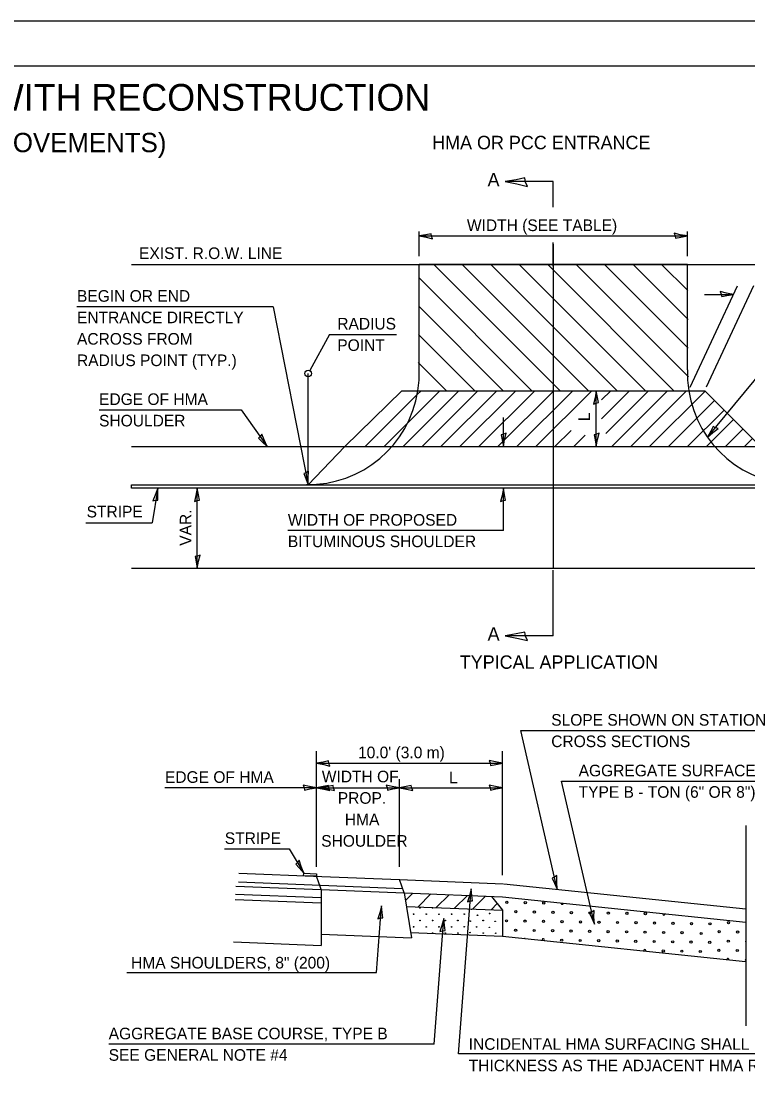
# Model space of a CAD drawing. Extents: x 99425 to 100785, y 98735 to 99188.
# Drawn here: x 100391.3 to 100553.9, y 98951.1 to 99187.9 of the extents above; entities that cross this region are included whole.
import ezdxf

# ---------------------------------------------------------------- set-up
doc = ezdxf.new("R2010")
doc.units = 0
for name, color, linetype in [('Level 2', 7, 'Continuous'), ('Level 27', 7, 'Continuous'), ('Level 46', 7, 'Continuous'), ('Level 47', 7, 'Continuous'), ('Level 54', 7, 'Continuous'), ('Level 55', 7, 'Continuous'), ('Level 6', 7, 'Continuous'), ('Level 9', 7, 'Continuous'), ('Sheets_50 Reference Boundary', 7, 'Continuous'), ('Sheets_General Details', 7, 'Continuous'), ('Sheets_Printer Plotting Border', 7, 'Continuous')]:
    doc.layers.add(name, color=color, linetype=linetype)

msp = doc.modelspace()

# ---------------------------------------------------------------- linework, layer by layer
at = {"layer": 'Level 2'}
for p, q in [((100510.36, 99138.01), (100510.36, 99065.45)), ((100606.62, 99065.45), (100416.01, 99065.45))]:
    msp.add_line(p, q, dxfattribs=at)
at = {"layer": 'Level 27'}
for p, q in [((100439.34, 98994.38), (100458.44, 98993.62)), ((100439.27, 98992.59), (100458.44, 98991.83)), ((100439.22, 98991.39), (100458.44, 98990.63)), ((100458.44, 98983.65), (100458.44, 98981.15)), ((100438.84, 98981.93), (100458.44, 98981.15))]:
    msp.add_line(p, q, dxfattribs=at)
for centre, start, end in [((100455.54, 99109.04), 269.0392, 351.1081), ((100565.19, 99109.04), 188.8919, 270.9608)]:
    msp.add_arc(centre, 24.84, start, end, dxfattribs=at)
at = {"layer": 'Level 46'}
for p, q in [((100416.01, 99092.7), (100608.16, 99092.7)), ((100440.01, 98997.28), (100458.56, 98996.54)), ((100458.44, 98993.62), (100457.38, 98996.59)), ((100458.56, 98996.54), (100475.94, 98995.85)), ((100439.93, 98995.34), (100476.64, 98993.88)), ((100477, 98992.88), (100475.94, 98995.85)), ((100458.44, 98993.62), (100458.44, 98983.65)), ((100458.44, 98993.62), (100477, 98992.88)), ((100477, 98992.88), (100478.63, 98982.85)), ((100458.44, 98983.65), (100478.63, 98982.85))]:
    msp.add_line(p, q, dxfattribs=at)
at = {"layer": 'Level 47'}
for p, q in [((100480.36, 99109.87), (100480.36, 99133.45)), ((100540.36, 99133.45), (100480.36, 99133.45)), ((100540.36, 99109.87), (100540.36, 99133.45)), ((100476.48, 99105.2), (100463.76, 99092.7)), ((100476.48, 99105.2), (100544.25, 99105.2)), ((100544.25, 99105.2), (100556.68, 99092.7)), ((100455.54, 99084.15), (100463.76, 99092.7)), ((100475.94, 98995.85), (100499.13, 98994.92)), ((100499.32, 98994.92), (100553.46, 98989.29)), ((100477, 98992.88), (100499.01, 98992.01)), ((100496.55, 98992.1), (100499, 98989.01)), ((100499.01, 98992.01), (100553.46, 98986.35)), ((100477.49, 98989.87), (100499, 98989.01)), ((100499, 98989.01), (100499, 98983.18)), ((100478.45, 98983.99), (100499, 98983.18)), ((100499, 98983.18), (100553.32, 98977.53))]:
    msp.add_line(p, q, dxfattribs=at)
for centre, start, end in [((100455.54, 99109.04), 351.1081, 1.8985), ((100565.19, 99109.04), 178.1015, 188.8919)]:
    msp.add_arc(centre, 24.84, start, end, dxfattribs=at)
at = {"layer": 'Level 54'}
for p, q in [((100511.9, 99105.2), (100483.65, 99133.45)), ((100518.26, 99105.2), (100490.01, 99133.45)), ((100524.63, 99105.2), (100496.38, 99133.45)), ((100530.99, 99105.2), (100502.74, 99133.45)), ((100537.35, 99105.2), (100509.11, 99133.45)), ((100540.62, 99108.31), (100515.47, 99133.45)), ((100540.55, 99114.73), (100521.83, 99133.45)), ((100540.49, 99121.16), (100528.2, 99133.45)), ((100540.42, 99127.59), (100534.56, 99133.45)), ((100505.53, 99105.2), (100480.33, 99130.41)), ((100499.17, 99105.2), (100480.27, 99124.11)), ((100492.81, 99105.2), (100480.21, 99117.81)), ((100486.44, 99105.2), (100480.14, 99111.51)), ((100468.27, 99092.7), (100479.91, 99104.35)), ((100472.51, 99092.7), (100485.01, 99105.2)), ((100476.75, 99092.7), (100489.26, 99105.2)), ((100479.9, 99104.33), (100480.77, 99105.2)), ((100480.08, 99105.2), (100480.08, 99105.2)), ((100481, 99092.7), (100493.5, 99105.2)), ((100485.24, 99092.7), (100497.74, 99105.2)), ((100489.48, 99092.7), (100501.98, 99105.2)), ((100493.73, 99092.7), (100506.23, 99105.2)), ((100497.97, 99092.7), (100510.47, 99105.2)), ((100502.21, 99092.7), (100514.71, 99105.2)), ((100506.45, 99092.7), (100518.96, 99105.2)), ((100521.11, 99098.88), (100527.44, 99105.2)), ((100521.14, 99103.15), (100523.2, 99105.2)), ((100522.08, 99095.6), (100531.68, 99105.2)), ((100523.42, 99092.7), (100535.92, 99105.2)), ((100527.67, 99092.7), (100540.17, 99105.2)), ((100531.91, 99092.7), (100544.33, 99105.12)), ((100536.15, 99092.7), (100546.44, 99103)), ((100540.39, 99092.7), (100548.56, 99100.87)), ((100544.64, 99092.7), (100550.67, 99098.74)), ((100510.7, 99092.7), (100514.32, 99096.32)), ((100548.88, 99092.7), (100552.79, 99096.62)), ((100514.94, 99092.7), (100517.48, 99095.25)), ((100553.12, 99092.7), (100554.91, 99094.49)), ((100477.28, 98991.17), (100478.91, 98992.81)), ((100480.11, 98989.76), (100482.99, 98992.65)), ((100484.19, 98989.6), (100487.07, 98992.48)), ((100488.27, 98989.44), (100491.15, 98992.32)), ((100492.35, 98989.28), (100495.23, 98992.16)), ((100496.43, 98989.11), (100497.82, 98990.5))]:
    msp.add_line(p, q, dxfattribs=at)
for centre, radius in [((100480.53, 98989.53), 0.0625), ((100483.36, 98989.53), 0.0625), ((100492.08, 98989.2), 0.0625), ((100499.96, 98990.77), 0.247), ((100504.09, 98990.7), 0.247), ((100508.23, 98990.64), 0.247), ((100479.11, 98988.12), 0.0625), ((100481.94, 98988.12), 0.0625), ((100484.78, 98988.11), 0.0625), ((100487.6, 98988.12), 0.0625), ((100490.43, 98988.12), 0.0625), ((100493.4, 98987.88), 0.0625), ((100496.11, 98988.27), 0.0625), ((100499.9, 98986.63), 0.247), ((100501.99, 98988.67), 0.247), ((100506.13, 98988.6), 0.247), ((100510.27, 98988.54), 0.247), ((100514.41, 98988.48), 0.247), ((100518.54, 98988.42), 0.247), ((100522.68, 98988.36), 0.247), ((100526.82, 98988.3), 0.247), ((100530.95, 98988.23), 0.247), ((100479.11, 98985.29), 0.0625), ((100480.54, 98986.71), 0.0625), ((100481.94, 98985.28), 0.0625), ((100483.35, 98986.71), 0.0625), ((100484.78, 98985.29), 0.0625), ((100486.18, 98986.71), 0.0625), ((100487.61, 98985.28), 0.0625), ((100489.01, 98986.71), 0.0625), ((100490.43, 98985.3), 0.0625), ((100491.78, 98986.56), 0.0625), ((100493.19, 98985.27), 0.0625), ((100494.67, 98986.71), 0.0625), ((100496.06, 98985.17), 0.0625), ((100497.35, 98986.52), 0.0625), ((100501.93, 98984.53), 0.247), ((100504.03, 98986.57), 0.247), ((100506.07, 98984.47), 0.247), ((100508.17, 98986.51), 0.247), ((100510.21, 98984.41), 0.247), ((100512.31, 98986.44), 0.247), ((100514.34, 98984.34), 0.247), ((100516.44, 98986.38), 0.247), ((100518.48, 98984.28), 0.247), ((100520.58, 98986.32), 0.247), ((100524.72, 98986.26), 0.247), ((100528.86, 98986.2), 0.247), ((100532.99, 98986.13), 0.247), ((100537.13, 98986.07), 0.247), ((100541.27, 98986.01), 0.247), ((100545.4, 98985.95), 0.247), ((100549.55, 98986.23), 0.247), ((100483.36, 98983.87), 0.0625), ((100486.18, 98983.87), 0.0625), ((100489.02, 98983.88), 0.0625), ((100491.72, 98984), 0.0625), ((100494.68, 98983.88), 0.0625), ((100497.47, 98983.85), 0.0625), ((100512.24, 98982.31), 0.247), ((100516.38, 98982.24), 0.247), ((100520.52, 98982.18), 0.247), ((100522.62, 98984.22), 0.247), ((100524.66, 98982.12), 0.247), ((100526.76, 98984.16), 0.247), ((100528.79, 98982.06), 0.247), ((100530.89, 98984.1), 0.247), ((100532.93, 98982), 0.247), ((100535.03, 98984.03), 0.247), ((100537.07, 98981.94), 0.247), ((100539.17, 98983.97), 0.247), ((100541.15, 98981.88), 0.247), ((100543.43, 98983.8), 0.247), ((100547.45, 98984.19), 0.247), ((100549.49, 98982.09), 0.247), ((100551.58, 98984.13), 0.247), ((100534.97, 98979.9), 0.247), ((100539.11, 98979.84), 0.247), ((100543.24, 98979.77), 0.247), ((100545.34, 98981.81), 0.247), ((100547.39, 98980.05), 0.247), ((100551.52, 98979.99), 0.247)]:
    msp.add_circle(centre, radius, dxfattribs=at)
for centre, start, end in [((100512.37, 98990.58), 165.446, 2.69), ((100535.09, 98988.17), 154.0932, 14.0428), ((100553.68, 98986.17), 159.0672, 199.2203), ((100503.97, 98982.43), 63.6415, 104.4957), ((100508.11, 98982.37), 321.0149, 207.1223), ((100553.62, 98982.03), 159.0672, 199.2203), ((100530.83, 98979.96), 333.4124, 194.7248), ((100549.42, 98977.96), 350.6475, 177.4991), ((100553.56, 98977.89), 159.0672, 199.2203)]:
    msp.add_arc(centre, 0.247, start, end, dxfattribs=at)
at = {"layer": 'Level 55'}
for p, q in [((100510.36, 99151.96), (100499.56, 99151.96)), ((100510.36, 99146.23), (100510.36, 99151.96)), ((100480.35, 99135.32), (100480.35, 99140.81)), ((100540.36, 99135.32), (100540.36, 99140.81)), ((100480.35, 99139.81), (100540.36, 99139.81)), ((100510.36, 99133.08), (100510.36, 99138.33)), ((100541.01, 99105.96), (100551.58, 99128.63)), ((100544.16, 99126.74), (100550.7, 99126.74)), ((100544.65, 99106.05), (100555.21, 99128.72)), ((100447.72, 99123.99), (100403.82, 99123.99)), ((100447.72, 99123.99), (100455.54, 99084.15)), ((100460.27, 99117.79), (100455.9, 99109.7)), ((100460.27, 99117.79), (100475.29, 99117.79)), ((100544.83, 99094.82), (100563.44, 99117.29)), ((100455.54, 99084.15), (100455.54, 99109.04)), ((100519.98, 99092.7), (100519.98, 99105.2)), ((100408.76, 99100.91), (100440.53, 99100.91)), ((100440.53, 99100.91), (100446.35, 99092.7)), ((100499.19, 99092.7), (100499.19, 99099.24)), ((100421.87, 99083.4), (100420.62, 99075.66)), ((100430.72, 99065.45), (100430.72, 99083.4)), ((100499.19, 99073.91), (100499.19, 99083.4)), ((100405.81, 99075.66), (100420.62, 99075.66)), ((100499.19, 99073.91), (100450.99, 99073.91)), ((100510.36, 99050.36), (100510.36, 99065.08)), ((100510.36, 99050.36), (100499.56, 99050.36)), ((100503.09, 99029.18), (100562.74, 99029.18)), ((100511.22, 98993.68), (100503.09, 99029.18)), ((100457.4, 98998.74), (100457.4, 99024.56)), ((100499, 98996.82), (100499, 99024.56)), ((100457.4, 99021.89), (100499, 99021.89)), ((100475.94, 98998.74), (100475.94, 99018.31)), ((100512.21, 99017.85), (100574.07, 99017.85)), ((100519.54, 98985.86), (100512.21, 99017.85)), ((100457.4, 99016.39), (100423.5, 99016.39)), ((100457.4, 99016.39), (100475.94, 99016.39)), ((100474.89, 99016.39), (100499, 99016.39)), ((100436.82, 99002.72), (100451.27, 99002.72)), ((100451.27, 99002.72), (100454.54, 98997.3)), ((100489.18, 98956.92), (100492.01, 98993.81)), ((100470.81, 98975.11), (100471.95, 98990.01)), ((100483.71, 98959.03), (100485.86, 98987.16)), ((100414.96, 98975.11), (100470.81, 98975.11)), ((100483.71, 98959.03), (100410.91, 98959.03)), ((100606.26, 98956.92), (100489.18, 98956.92))]:
    msp.add_line(p, q, dxfattribs=at)
for points in [[(100504.56, 99150.91), (100504.15, 99151.88), (100503.99, 99152.8), (100502.06, 99152.39), (100499.56, 99151.96), (100502.22, 99151.48)], [(100483.35, 99139.19), (100483.11, 99139.76), (100483.01, 99140.31), (100481.85, 99140.07), (100480.35, 99139.81), (100481.95, 99139.52)], [(100537.36, 99140.44), (100537.61, 99139.86), (100537.7, 99139.31), (100538.86, 99139.55), (100540.36, 99139.81), (100538.76, 99140.1)], [(100547.7, 99127.37), (100547.94, 99126.79), (100548.04, 99126.24), (100549.2, 99126.48), (100550.7, 99126.74), (100549.1, 99127.03)], [(100519.35, 99102.21), (100519.93, 99102.45), (100520.48, 99102.54), (100520.24, 99103.7), (100519.98, 99105.2), (100519.69, 99103.6)], [(100547.22, 99096.73), (100546.62, 99096.91), (100546.14, 99097.19), (100545.58, 99096.14), (100544.83, 99094.82), (100546.07, 99095.87)], [(100445.13, 99095.51), (100444.8, 99094.98), (100444.4, 99094.58), (100445.27, 99093.78), (100446.35, 99092.7), (100445.66, 99094.18)], [(100499.82, 99095.7), (100499.24, 99095.46), (100498.69, 99095.36), (100498.93, 99094.2), (100499.19, 99092.7), (100499.48, 99094.3)], [(100520.61, 99095.7), (100520.03, 99095.46), (100519.48, 99095.36), (100519.72, 99094.2), (100519.98, 99092.7), (100520.27, 99094.3)], [(100455.58, 99087.22), (100455.06, 99086.87), (100454.54, 99086.67), (100455, 99085.58), (100455.54, 99084.15), (100455.52, 99085.78)], [(100420.77, 99080.54), (100421.38, 99080.69), (100421.94, 99080.7), (100421.89, 99081.88), (100421.87, 99083.4), (100421.33, 99081.87)], [(100430.1, 99080.4), (100430.67, 99080.65), (100431.22, 99080.74), (100430.98, 99081.9), (100430.72, 99083.4), (100430.43, 99081.8)], [(100498.56, 99080.4), (100499.14, 99080.65), (100499.69, 99080.74), (100499.45, 99081.9), (100499.19, 99083.4), (100498.9, 99081.8)], [(100431.35, 99068.45), (100430.77, 99068.21), (100430.22, 99068.12), (100430.46, 99066.95), (100430.72, 99065.45), (100431.01, 99067.06)], [(100504.56, 99049.32), (100504.15, 99050.28), (100503.99, 99051.2), (100502.06, 99050.8), (100499.56, 99050.36), (100502.23, 99049.88)], [(100460.4, 99021.26), (100460.16, 99021.84), (100460.06, 99022.39), (100458.9, 99022.15), (100457.4, 99021.89), (100459, 99021.6)], [(100496, 99022.52), (100496.25, 99021.94), (100496.34, 99021.39), (100497.5, 99021.63), (100499, 99021.89), (100497.4, 99022.18)], [(100454.4, 99017.01), (100454.64, 99016.44), (100454.74, 99015.88), (100455.9, 99016.13), (100457.4, 99016.39), (100455.8, 99016.68)], [(100460.4, 99015.76), (100460.16, 99016.34), (100460.06, 99016.89), (100458.9, 99016.65), (100457.4, 99016.39), (100459, 99016.1)], [(100461.44, 99015.76), (100461.2, 99016.34), (100461.11, 99016.89), (100459.94, 99016.65), (100458.44, 99016.39), (100460.04, 99016.1)], [(100472.94, 99017.01), (100473.19, 99016.44), (100473.28, 99015.88), (100474.44, 99016.13), (100475.94, 99016.39), (100474.34, 99016.68)], [(100478.94, 99015.76), (100478.7, 99016.34), (100478.6, 99016.89), (100477.44, 99016.65), (100475.94, 99016.39), (100477.54, 99016.1)], [(100496, 99017.01), (100496.25, 99016.44), (100496.34, 99015.88), (100497.5, 99016.13), (100499, 99016.39), (100497.4, 99016.68)], [(100453.53, 99000.19), (100453.16, 98999.68), (100452.74, 98999.32), (100453.54, 98998.45), (100454.54, 98997.3), (100453.96, 98998.82)], [(100511.16, 98996.74), (100510.66, 98996.38), (100510.14, 98996.16), (100510.63, 98995.08), (100511.22, 98993.68), (100511.15, 98995.3)], [(100491.15, 98990.87), (100491.75, 98991.07), (100492.31, 98991.12), (100492.15, 98992.3), (100492.01, 98993.81), (100491.6, 98992.24)], [(100471.1, 98987.07), (100471.69, 98987.27), (100472.25, 98987.32), (100472.1, 98988.5), (100471.95, 98990.01), (100471.54, 98988.44)], [(100485.01, 98984.21), (100485.6, 98984.41), (100486.16, 98984.46), (100486.01, 98985.64), (100485.86, 98987.16), (100485.45, 98985.58)], [(100519.48, 98988.92), (100518.97, 98988.56), (100518.45, 98988.34), (100518.95, 98987.26), (100519.54, 98985.86), (100519.46, 98987.49)]]:
    msp.add_lwpolyline(points, close=True, dxfattribs=at)
msp.add_circle((100455.54, 99109.05), 0.75, dxfattribs=at)
at = {"layer": 'Level 6'}
for p, q in [((100416.01, 99133.45), (100608.16, 99133.45)), ((100553.46, 99007.96), (100553.46, 98963.17))]:
    msp.add_line(p, q, dxfattribs=at)
at = {"layer": 'Level 9'}
for points in [[(100416.01, 99084.15), (100608.16, 99084.15), (100608.16, 99083.4), (100416.01, 99083.4)], [(100454.52, 98996.7), (100454.54, 98997.3), (100457.41, 98997.18), (100457.38, 98996.59)]]:
    msp.add_lwpolyline(points, close=True, dxfattribs=at)
at = {"layer": 'Sheets_50 Reference Boundary'}
msp.add_lwpolyline([(100144.57, 99177.85), (100774.57, 99177.85), (100774.57, 98777.85), (100144.57, 98777.85)], close=True, dxfattribs=at)
at = {"layer": 'Sheets_General Details'}
msp.add_line((100784.57, 99187.85), (100104.57, 99187.85), dxfattribs=at)
msp.add_lwpolyline([(100144.57, 99177.85), (100774.57, 99177.85), (100774.57, 98757.85), (100144.57, 98757.85)], close=True, dxfattribs=at)
at = {"layer": 'Sheets_Printer Plotting Border'}
msp.add_lwpolyline([(100104.57, 98747.85), (100784.57, 98747.85), (100784.57, 99187.85), (100104.57, 99187.85)], close=True, dxfattribs=at)

# ---------------------------------------------------------------- texts
at = {"layer": 'Level 55'}
for s, height, p in [('PROJECTS WITH RECONSTRUCTION', 6, (100339.31, 99167.81)), ('(3R IMPROVEMENTS)', 4.32, (100364.12, 99158.55)), ('HMA OR PCC ENTRANCE', 3, (100483.27, 99159.21)), ('A', 3, (100495.66, 99150.91)), ('WIDTH (SEE TABLE)', 2.6, (100491.04, 99140.91)), ('EXIST. R.O.W. LINE', 2.6, (100417.7, 99134.65)), ('BEGIN OR END', 2.6, (100403.82, 99125.1)), ('ENTRANCE DIRECTLY', 2.6, (100403.82, 99120.3)), ('RADIUS', 2.6, (100462.04, 99118.89)), ('ACROSS FROM', 2.6, (100403.82, 99115.5)), ('POINT', 2.6, (100462.04, 99114.09)), ('RADIUS POINT (TYP.)', 2.6, (100403.82, 99110.7)), ('EDGE OF HMA', 2.6, (100408.76, 99102.01)), ('SHOULDER', 2.6, (100408.76, 99097.21)), ('STRIPE', 2.6, (100405.98, 99076.86)), ('WIDTH OF PROPOSED', 2.6, (100450.99, 99075.01)), ('BITUMINOUS SHOULDER', 2.6, (100450.99, 99070.21)), ('A', 3, (100495.67, 99049.31)), ('TYPICAL APPLICATION', 3, (100489.44, 99043)), ('SLOPE SHOWN ON STATION', 2.6, (100509.9, 99030.28)), ('CROSS SECTIONS', 2.6, (100509.9, 99025.48)), ("10.0' (3.0 m)", 2.6, (100466.68, 99022.99)), ('EDGE OF HMA', 2.6, (100423.5, 99017.49)), ('WIDTH OF', 2.6, (100458.58, 99017.61)), ('AGGREGATE SURFACE COURSE', 2.6, (100516.03, 99018.95)), ('L', 2.6, (100487.04, 99017.37)), ('PROP.', 2.6, (100462.16, 99012.81)), ('TYPE B - TON (6" OR 8")', 2.6, (100516.03, 99014.15)), ('HMA', 2.6, (100463.74, 99008.01)), ('STRIPE', 2.6, (100436.88, 99003.82)), ('SHOULDER', 2.6, (100458.45, 99003.21)), ('HMA SHOULDERS, 8" (200)', 2.6, (100415.92, 98975.97)), ('AGGREGATE BASE COURSE, TYPE B', 2.6, (100410.91, 98960.13)), ('INCIDENTAL HMA SURFACING SHALL BE THE SAME', 2.6, (100491.44, 98957.78)), ('SEE GENERAL NOTE #4', 2.6, (100410.91, 98955.33)), ('THICKNESS AS THE ADJACENT HMA RESURFACING UNLESS', 2.6, (100491.44, 98952.98))]:
    msp.add_text(s, height=height, dxfattribs=at).set_placement(p)
for s, p in [('L', (100518.58, 99098.39)), ('VAR.', (100429.42, 99070.52))]:
    msp.add_text(s, height=2.6, rotation=90, dxfattribs=at).set_placement(p)

doc.saveas('drawing.dxf')
